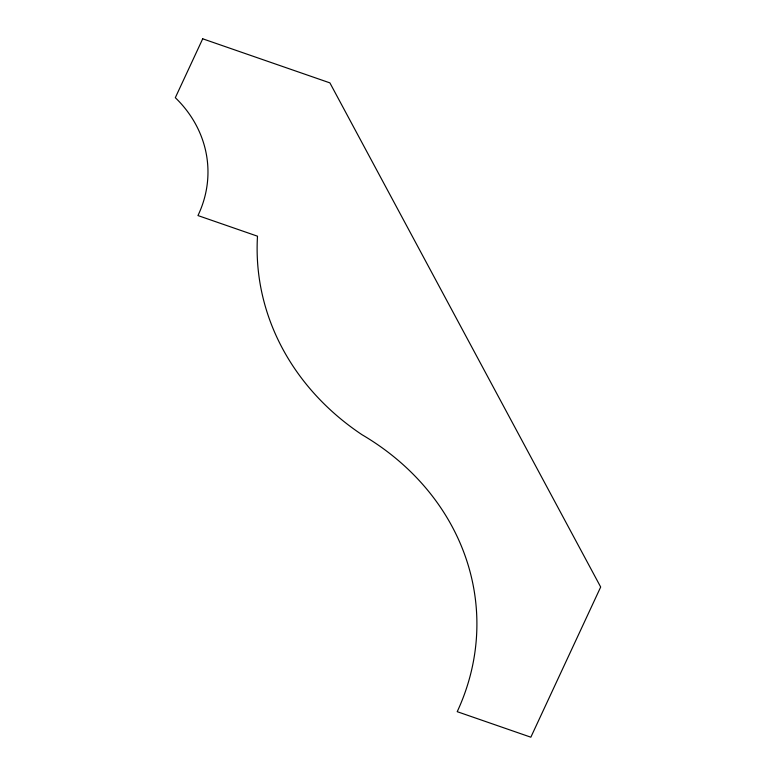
<?xml version="1.0" encoding="UTF-8"?>
<svg xmlns="http://www.w3.org/2000/svg" width="776" height="776" viewBox="0 0 776 776"><rect width="100%" height="100%" fill="white"/><g stroke="black" fill="none" stroke-linecap="round" stroke-linejoin="round"><path stroke-width="1.16" d="M202.711 38.8L175.318 97.689A127.962 111.919 -2.8 0 1 197.958 215.563L257.496 236.195A270.785 236.835 -2.8 0 0 362.072 434.754A263.83 230.753 -2.8 0 1 457.209 711.679L530.842 737.2L600.682 587.025L329.897 82.877L202.711 38.8"/></g></svg>
